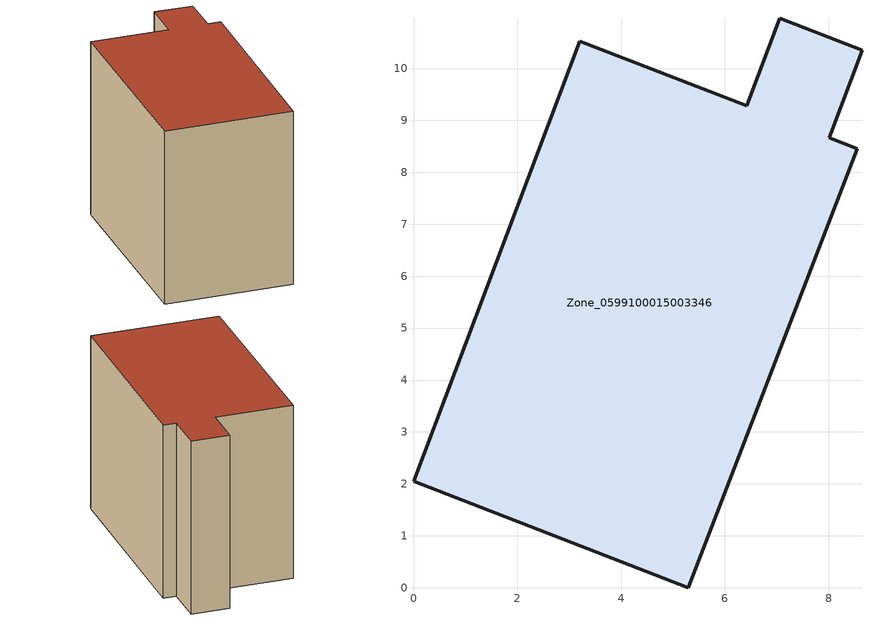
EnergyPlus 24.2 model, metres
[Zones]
Zone_0599100015003346
 floor ground (C_G): 8.55,8.46 5.3,0 0,2.05 3.2,10.53 6.42,9.29 7.06,10.97 8.64,10.36 8.01,8.67 z0.89
 wall outside (C_F): 8.01,8.67 8.64,10.36 7.06,10.97 6.42,9.29 3.2,10.53 0,2.05 5.3,0 8.55,8.46 8.01,8.67 z0.89:8.89
 roof outside (C_R): 5.3,0 8.55,8.46 8.01,8.67 8.64,10.36 7.06,10.97 6.42,9.29 3.2,10.53 0,2.05 z8.89
[BUILDING]
Pand.0599100015003346: North Axis=0; Terrain=City; Loads Convergence Tolerance Value=0.04; Temperature Convergence Tolerance Value=0.4; Solar Distribution=FullExterior; Maximum Number of Warmup Days=25; Minimum Number of Warmup Days=1
[Site:Location]
Rotterdam.The.Hague.AP_ZH_NLD Design_Conditions: Latitude=51.96; Longitude=4.45; Time Zone=1; Elevation=-4.5
[SITE:GROUNDTEMPERATURE:BUILDINGSURFACE]
18, 18, 18, 18, 18, 18, 18, 18, 18, 18, 18, 18
[MATERIAL] Thermal Absorptance=0.9; Solar Absorptance=0.7; Visible Absorptance=0.7
Name | Roughness | Thickness | Conductivity | Density | Specific Heat
G.TI.1965-1974 | MediumSmooth | 0.15 | 0.882353 | 540 | 1210
F.TI.1965-1974 | Rough | 0.3 | 0.697674 | 1920 | 840
R.TI.1965-1974 | MediumRough | 0.2 | 0.232558 | 1500 | 1000
[CONSTRUCTION]
C_G: G.TI.1965-1974
C_F: F.TI.1965-1974
C_R: R.TI.1965-1974
[ZONE]
Zone_0599100015003346: Type=1; Multiplier=1; Ceiling Height=Autocalculate; Volume=Autocalculate; Floor Area=autocalculate; Part of Total Floor Area=Yes
[ZONEINFILTRATION:DESIGNFLOWRATE]
Infil_Zone_0599100015003346: Zone or ZoneList or Space or SpaceList=Zone_0599100015003346; Schedule=AlwaysOn; Design Flow Rate Calculation Method=Flow/Area; Flow Rate per Floor Area=0.003; Constant Term Coefficient=1; Temperature Term Coefficient=0; Velocity Term Coefficient=0; Velocity Squared Term Coefficient=0
[HVACTEMPLATE:ZONE:IDEALLOADSAIRSYSTEM]
Zone_0599100015003346: Maximum Heating Supply Air Temperature=50; Minimum Cooling Supply Air Temperature=13; Maximum Heating Supply Air Humidity Ratio=0.0156; Minimum Cooling Supply Air Humidity Ratio=0.0077; Heating Limit=NoLimit; Cooling Limit=NoLimit; Dehumidification Control Type=ConstantSensibleHeatRatio; Cooling Sensible Heat Ratio=0.7; Dehumidification Setpoint=60; Humidification Control Type=None; Humidification Setpoint=30; Outdoor Air Method=None; Outdoor Air Flow Rate per Person=0.00944; Outdoor Air Flow Rate per Zone Floor Area=0; Outdoor Air Flow Rate per Zone=0; Demand Controlled Ventilation Type=None; Outdoor Air Economizer Type=NoEconomizer; Heat Recovery Type=None; Sensible Heat Recovery Effectiveness=0.7; Latent Heat Recovery Effectiveness=0.65
[ZONECONTROL:THERMOSTAT]
ThermostatControl_Zone_0599100015003346: Zone or ZoneList=Zone_0599100015003346; Control Type Schedule=DualSetpointControlType; Control 1=Thermostat_Zone_0599100015003346; Temperature Difference Between Cutout And Setpoint=0
[THERMOSTATSETPOINT:DUALSETPOINT]
Thermostat_Zone_0599100015003346: Heating Setpoint Temperature Schedule=HeatingSetpoint_Zone_0599100015003346; Cooling Setpoint Temperature Schedule=CoolingSetpoint_Zone_0599100015003346
[SCHEDULE:COMPACT]
HeatingSetpoint_Zone_0599100015003346: Through: 12/31, For: AllDays, Until: 24:00, 21
CoolingSetpoint_Zone_0599100015003346: Through: 12/31, For: AllDays, Until: 24:00, 24
DualSetpointControlType: Through: 12/31, For: AllDays, Until: 24:00, 4
AlwaysOn: Through: 12/31, For: AllDays, Until: 24:00, 1
